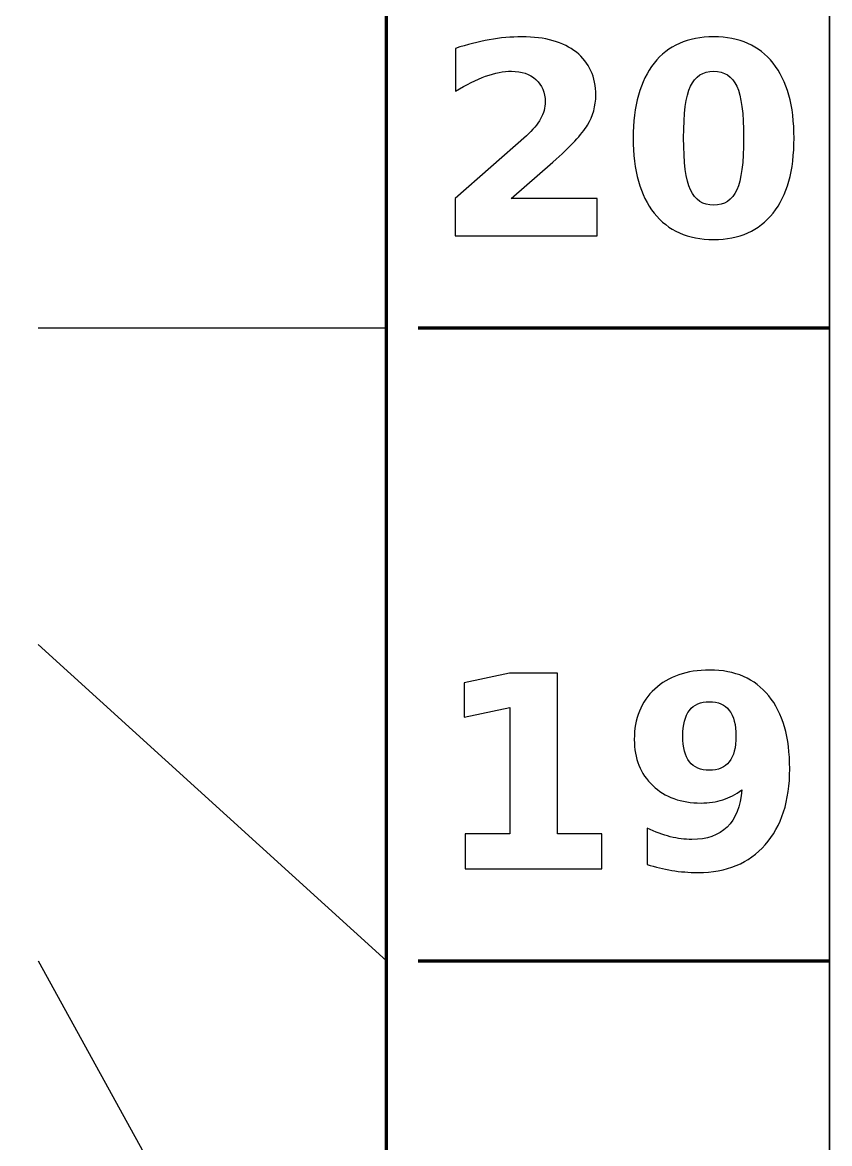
# Model space of a CAD drawing. Header units: centimetres. Extents: x -16.5 to -4.5, y -20.9 to -8.8.
# Drawn here: x -5.775 to -4.5, y -16.639 to -14.867 of the extents above; entities that cross this region are included whole.
import ezdxf

# ---------------------------------------------------------------- set-up
doc = ezdxf.new("R2010")
doc.units = ezdxf.units.CM
doc.header["$MEASUREMENT"] = 0
doc.layers.add('Layer 1', color=7, linetype='Continuous')

msp = doc.modelspace()

# ---------------------------------------------------------------- linework, layer by layer
at = {"layer": 'Layer 1', "color": 7, "lineweight": 35}
msp.add_open_spline([(-16.5, -8.85), (-16.5, -8.85), (-4.5, -8.85), (-4.5, -8.85), (-4.5, -8.85), (-4.5, -8.85), (-4.5, -20.85), (-4.5, -20.85), (-4.5, -20.85), (-4.5, -20.85), (-16.5, -20.85), (-16.5, -20.85), (-16.5, -20.85), (-16.5, -20.85), (-16.5, -8.85), (-16.5, -8.85)], degree=3, knots=[0, 0, 0, 0, 0.25, 0.25, 0.25, 0.25, 0.5, 0.5, 0.5, 0.5, 0.75, 0.75, 0.75, 0.75, 1, 1, 1, 1], dxfattribs=at)
at = {"layer": 'Layer 1', "color": 250, "lineweight": 100}
msp.add_open_spline([(-15.8, -9.55), (-15.8, -9.55), (-5.2, -9.55), (-5.2, -9.55), (-5.2, -9.55), (-5.2, -9.55), (-5.2, -20.15), (-5.2, -20.15), (-5.2, -20.15), (-5.2, -20.15), (-15.8, -20.15), (-15.8, -20.15), (-15.8, -20.15), (-15.8, -20.15), (-15.8, -9.55), (-15.8, -9.55)], degree=3, knots=[0, 0, 0, 0, 0.25, 0.25, 0.25, 0.25, 0.5, 0.5, 0.5, 0.5, 0.75, 0.75, 0.75, 0.75, 1, 1, 1, 1], dxfattribs=at)
at = {"layer": 'Layer 1', "color": 250}
for points, knots in [([(-5.003, -15.14582), (-5.003, -15.14582), (-4.86718, -15.14582), (-4.86718, -15.14582), (-4.86718, -15.14582), (-4.86718, -15.14582), (-4.86718, -15.20431), (-4.86718, -15.20431), (-4.86718, -15.20431), (-4.86718, -15.20431), (-5.09148, -15.20431), (-5.09148, -15.20431), (-5.09148, -15.20431), (-5.09148, -15.20431), (-5.09148, -15.14582), (-5.09148, -15.14582), (-5.09148, -15.14582), (-5.09148, -15.14582), (-4.9788, -15.04641), (-4.9788, -15.04641), (-4.9788, -15.04641), (-4.96871, -15.03731), (-4.9613, -15.02842), (-4.9565, -15.01974), (-4.9565, -15.01974), (-4.95164, -15.01106), (-4.94924, -15.00203), (-4.94924, -14.99264), (-4.94924, -14.99264), (-4.94924, -14.97818), (-4.95411, -14.96654), (-4.96384, -14.95772), (-4.96384, -14.95772), (-4.97351, -14.9489), (-4.98642, -14.94453), (-5.00258, -14.94453), (-5.00258, -14.94453), (-5.01499, -14.94453), (-5.02854, -14.94721), (-5.04329, -14.9525), (-5.04329, -14.9525), (-5.05803, -14.95779), (-5.07384, -14.96569), (-5.09063, -14.97614), (-5.09063, -14.97614), (-5.09063, -14.97614), (-5.09063, -14.90833), (-5.09063, -14.90833), (-5.09063, -14.90833), (-5.07271, -14.90241), (-5.055, -14.89789), (-5.0375, -14.89479), (-5.0375, -14.89479), (-5.02, -14.89168), (-5.00286, -14.89013), (-4.986, -14.89013), (-4.986, -14.89013), (-4.9491, -14.89013), (-4.92038, -14.89824), (-4.89992, -14.91454), (-4.89992, -14.91454), (-4.87946, -14.93077), (-4.86923, -14.95342), (-4.86923, -14.98256), (-4.86923, -14.98256), (-4.86923, -14.99935), (-4.8736, -15.01501), (-4.88228, -15.02955), (-4.88228, -15.02955), (-4.89096, -15.04408), (-4.90923, -15.06355), (-4.93703, -15.08796), (-4.93703, -15.08796), (-4.93703, -15.08796), (-5.003, -15.14582), (-5.003, -15.14582)], [0, 0, 0, 0, 0.0526316, 0.0526316, 0.0526316, 0.0526316, 0.1052632, 0.1052632, 0.1052632, 0.1052632, 0.1578947, 0.1578947, 0.1578947, 0.1578947, 0.2105263, 0.2105263, 0.2105263, 0.2105263, 0.2631579, 0.2631579, 0.2631579, 0.2631579, 0.3157895, 0.3157895, 0.3157895, 0.3157895, 0.3684211, 0.3684211, 0.3684211, 0.3684211, 0.4210526, 0.4210526, 0.4210526, 0.4210526, 0.4736842, 0.4736842, 0.4736842, 0.4736842, 0.5263158, 0.5263158, 0.5263158, 0.5263158, 0.5789474, 0.5789474, 0.5789474, 0.5789474, 0.6315789, 0.6315789, 0.6315789, 0.6315789, 0.6842105, 0.6842105, 0.6842105, 0.6842105, 0.7368421, 0.7368421, 0.7368421, 0.7368421, 0.7894737, 0.7894737, 0.7894737, 0.7894737, 0.8421053, 0.8421053, 0.8421053, 0.8421053, 0.8947368, 0.8947368, 0.8947368, 0.8947368, 0.9473684, 0.9473684, 0.9473684, 0.9473684, 1, 1, 1, 1]), ([(-4.5561, -15.05029), (-4.5561, -15.10144), (-4.56711, -15.14088), (-4.58919, -15.16868), (-4.58919, -15.16868), (-4.61121, -15.19641), (-4.64253, -15.21031), (-4.68303, -15.21031), (-4.68303, -15.21031), (-4.72367, -15.21031), (-4.75507, -15.19641), (-4.77708, -15.16868), (-4.77708, -15.16868), (-4.79916, -15.14088), (-4.81017, -15.10144), (-4.81017, -15.05029), (-4.81017, -15.05029), (-4.81017, -14.99907), (-4.79916, -14.95955), (-4.77708, -14.93176), (-4.77708, -14.93176), (-4.75507, -14.90403), (-4.72367, -14.89013), (-4.68303, -14.89013), (-4.68303, -14.89013), (-4.64253, -14.89013), (-4.61121, -14.90403), (-4.58919, -14.93176), (-4.58919, -14.93176), (-4.56711, -14.95955), (-4.5561, -14.99907), (-4.5561, -15.05029)], [0, 0, 0, 0, 0.125, 0.125, 0.125, 0.125, 0.25, 0.25, 0.25, 0.25, 0.375, 0.375, 0.375, 0.375, 0.5, 0.5, 0.5, 0.5, 0.625, 0.625, 0.625, 0.625, 0.75, 0.75, 0.75, 0.75, 0.875, 0.875, 0.875, 0.875, 1, 1, 1, 1]), ([(-4.63569, -15.04972), (-4.63569, -15.01113), (-4.63929, -14.98397), (-4.64655, -14.96816), (-4.64655, -14.96816), (-4.65375, -14.95243), (-4.66596, -14.94453), (-4.68303, -14.94453), (-4.68303, -14.94453), (-4.7001, -14.94453), (-4.71231, -14.95243), (-4.71965, -14.96816), (-4.71965, -14.96816), (-4.72692, -14.98397), (-4.73058, -15.01113), (-4.73058, -15.04972), (-4.73058, -15.04972), (-4.73058, -15.08867), (-4.72692, -15.11619), (-4.71965, -15.13213), (-4.71965, -15.13213), (-4.71231, -15.14815), (-4.7001, -15.15612), (-4.68303, -15.15612), (-4.68303, -15.15612), (-4.6661, -15.15612), (-4.65396, -15.14815), (-4.64662, -15.13213), (-4.64662, -15.13213), (-4.63936, -15.11619), (-4.63569, -15.08867), (-4.63569, -15.04972)], [0, 0, 0, 0, 0.125, 0.125, 0.125, 0.125, 0.25, 0.25, 0.25, 0.25, 0.375, 0.375, 0.375, 0.375, 0.5, 0.5, 0.5, 0.5, 0.625, 0.625, 0.625, 0.625, 0.75, 0.75, 0.75, 0.75, 0.875, 0.875, 0.875, 0.875, 1, 1, 1, 1]), ([(-5.07539, -16.14935), (-5.07539, -16.14935), (-5.00512, -16.14935), (-5.00512, -16.14935), (-5.00512, -16.14935), (-5.00512, -16.14935), (-5.00512, -15.94989), (-5.00512, -15.94989), (-5.00512, -15.94989), (-5.00512, -15.94989), (-5.07722, -15.96478), (-5.07722, -15.96478), (-5.07722, -15.96478), (-5.07722, -15.96478), (-5.07722, -15.91059), (-5.07722, -15.91059), (-5.07722, -15.91059), (-5.07722, -15.91059), (-5.00554, -15.8957), (-5.00554, -15.8957), (-5.00554, -15.8957), (-5.00554, -15.8957), (-4.92991, -15.8957), (-4.92991, -15.8957), (-4.92991, -15.8957), (-4.92991, -15.8957), (-4.92991, -16.14935), (-4.92991, -16.14935), (-4.92991, -16.14935), (-4.92991, -16.14935), (-4.85963, -16.14935), (-4.85963, -16.14935), (-4.85963, -16.14935), (-4.85963, -16.14935), (-4.85963, -16.20431), (-4.85963, -16.20431), (-4.85963, -16.20431), (-4.85963, -16.20431), (-5.07539, -16.20431), (-5.07539, -16.20431), (-5.07539, -16.20431), (-5.07539, -16.20431), (-5.07539, -16.14935), (-5.07539, -16.14935)], [0, 0, 0, 0, 0.0909091, 0.0909091, 0.0909091, 0.0909091, 0.1818182, 0.1818182, 0.1818182, 0.1818182, 0.2727273, 0.2727273, 0.2727273, 0.2727273, 0.3636364, 0.3636364, 0.3636364, 0.3636364, 0.4545455, 0.4545455, 0.4545455, 0.4545455, 0.5454545, 0.5454545, 0.5454545, 0.5454545, 0.6363636, 0.6363636, 0.6363636, 0.6363636, 0.7272727, 0.7272727, 0.7272727, 0.7272727, 0.8181818, 0.8181818, 0.8181818, 0.8181818, 0.9090909, 0.9090909, 0.9090909, 0.9090909, 1, 1, 1, 1]), ([(-4.78802, -16.19754), (-4.78802, -16.19754), (-4.78802, -16.14046), (-4.78802, -16.14046), (-4.78802, -16.14046), (-4.77532, -16.14638), (-4.76318, -16.15083), (-4.75161, -16.15379), (-4.75161, -16.15379), (-4.74004, -16.15676), (-4.72861, -16.15824), (-4.71732, -16.15824), (-4.71732, -16.15824), (-4.69361, -16.15824), (-4.6752, -16.15168), (-4.66193, -16.13848), (-4.66193, -16.13848), (-4.64874, -16.12536), (-4.64091, -16.10582), (-4.63858, -16.07992), (-4.63858, -16.07992), (-4.64796, -16.08684), (-4.65791, -16.09199), (-4.66857, -16.09544), (-4.66857, -16.09544), (-4.67915, -16.0989), (-4.69065, -16.10059), (-4.70307, -16.10059), (-4.70307, -16.10059), (-4.73461, -16.10059), (-4.76008, -16.09142), (-4.77941, -16.07301), (-4.77941, -16.07301), (-4.79881, -16.05459), (-4.80848, -16.03039), (-4.80848, -16.00034), (-4.80848, -16.00034), (-4.80848, -15.9671), (-4.79768, -15.9405), (-4.77616, -15.92054), (-4.77616, -15.92054), (-4.75457, -15.90057), (-4.72565, -15.89055), (-4.68945, -15.89055), (-4.68945, -15.89055), (-4.64916, -15.89055), (-4.61805, -15.9041), (-4.59604, -15.93126), (-4.59604, -15.93126), (-4.57395, -15.95843), (-4.56295, -15.99681), (-4.56295, -16.04641), (-4.56295, -16.04641), (-4.56295, -16.09735), (-4.57586, -16.13742), (-4.60161, -16.16656), (-4.60161, -16.16656), (-4.62736, -16.1957), (-4.66271, -16.21031), (-4.70758, -16.21031), (-4.70758, -16.21031), (-4.72212, -16.21031), (-4.73595, -16.20925), (-4.74914, -16.20713), (-4.74914, -16.20713), (-4.7624, -16.20502), (-4.77532, -16.20177), (-4.78802, -16.19754)], [0, 0, 0, 0, 0.0588235, 0.0588235, 0.0588235, 0.0588235, 0.1176471, 0.1176471, 0.1176471, 0.1176471, 0.1764706, 0.1764706, 0.1764706, 0.1764706, 0.2352941, 0.2352941, 0.2352941, 0.2352941, 0.2941176, 0.2941176, 0.2941176, 0.2941176, 0.3529412, 0.3529412, 0.3529412, 0.3529412, 0.4117647, 0.4117647, 0.4117647, 0.4117647, 0.4705882, 0.4705882, 0.4705882, 0.4705882, 0.5294118, 0.5294118, 0.5294118, 0.5294118, 0.5882353, 0.5882353, 0.5882353, 0.5882353, 0.6470588, 0.6470588, 0.6470588, 0.6470588, 0.7058824, 0.7058824, 0.7058824, 0.7058824, 0.7647059, 0.7647059, 0.7647059, 0.7647059, 0.8235294, 0.8235294, 0.8235294, 0.8235294, 0.8823529, 0.8823529, 0.8823529, 0.8823529, 0.9411765, 0.9411765, 0.9411765, 0.9411765, 1, 1, 1, 1]), ([(-4.6898, -16.04895), (-4.6759, -16.04895), (-4.66546, -16.04443), (-4.65841, -16.0354), (-4.65841, -16.0354), (-4.65142, -16.02637), (-4.64789, -16.01282), (-4.64789, -15.99476), (-4.64789, -15.99476), (-4.64789, -15.97684), (-4.65142, -15.96329), (-4.65841, -15.95419), (-4.65841, -15.95419), (-4.66546, -15.94509), (-4.6759, -15.94058), (-4.6898, -15.94058), (-4.6898, -15.94058), (-4.70377, -15.94058), (-4.71422, -15.94509), (-4.72127, -15.95419), (-4.72127, -15.95419), (-4.72826, -15.96329), (-4.73178, -15.97684), (-4.73178, -15.99476), (-4.73178, -15.99476), (-4.73178, -16.01282), (-4.72826, -16.02637), (-4.72127, -16.0354), (-4.72127, -16.0354), (-4.71422, -16.04443), (-4.70377, -16.04895), (-4.6898, -16.04895)], [0, 0, 0, 0, 0.125, 0.125, 0.125, 0.125, 0.25, 0.25, 0.25, 0.25, 0.375, 0.375, 0.375, 0.375, 0.5, 0.5, 0.5, 0.5, 0.625, 0.625, 0.625, 0.625, 0.75, 0.75, 0.75, 0.75, 0.875, 0.875, 0.875, 0.875, 1, 1, 1, 1])]:
    msp.add_open_spline(points, degree=3, knots=knots, dxfattribs=at)
at = {"layer": 'Layer 1', "color": 250, "lineweight": 25}
for points in [[(-5.75, -15.34999), (-5.75, -15.34999), (-5.19999, -15.35001), (-5.19999, -15.35001)], [(-5.75, -15.84999), (-5.75, -15.84999), (-5.19999, -16.35001), (-5.19999, -16.35001)], [(-5.75, -16.34999), (-5.75, -16.34999), (-5.19999, -17.35001), (-5.19999, -17.35001)]]:
    msp.add_open_spline(points, degree=3, dxfattribs=at)
at = {"layer": 'Layer 1', "color": 250, "lineweight": 106}
for points in [[(-5.15, -15.35), (-5.15, -15.35), (-4.70001, -15.34998), (-4.70001, -15.34998)], [(-5.15, -15.35), (-5.15, -15.35), (-4.50001, -15.34998), (-4.50001, -15.34998)], [(-5.15, -16.35), (-5.15, -16.35), (-4.70001, -16.34998), (-4.70001, -16.34998)], [(-5.15, -16.35), (-5.15, -16.35), (-4.50001, -16.34998), (-4.50001, -16.34998)]]:
    msp.add_open_spline(points, degree=3, dxfattribs=at)

doc.saveas('drawing.dxf')
